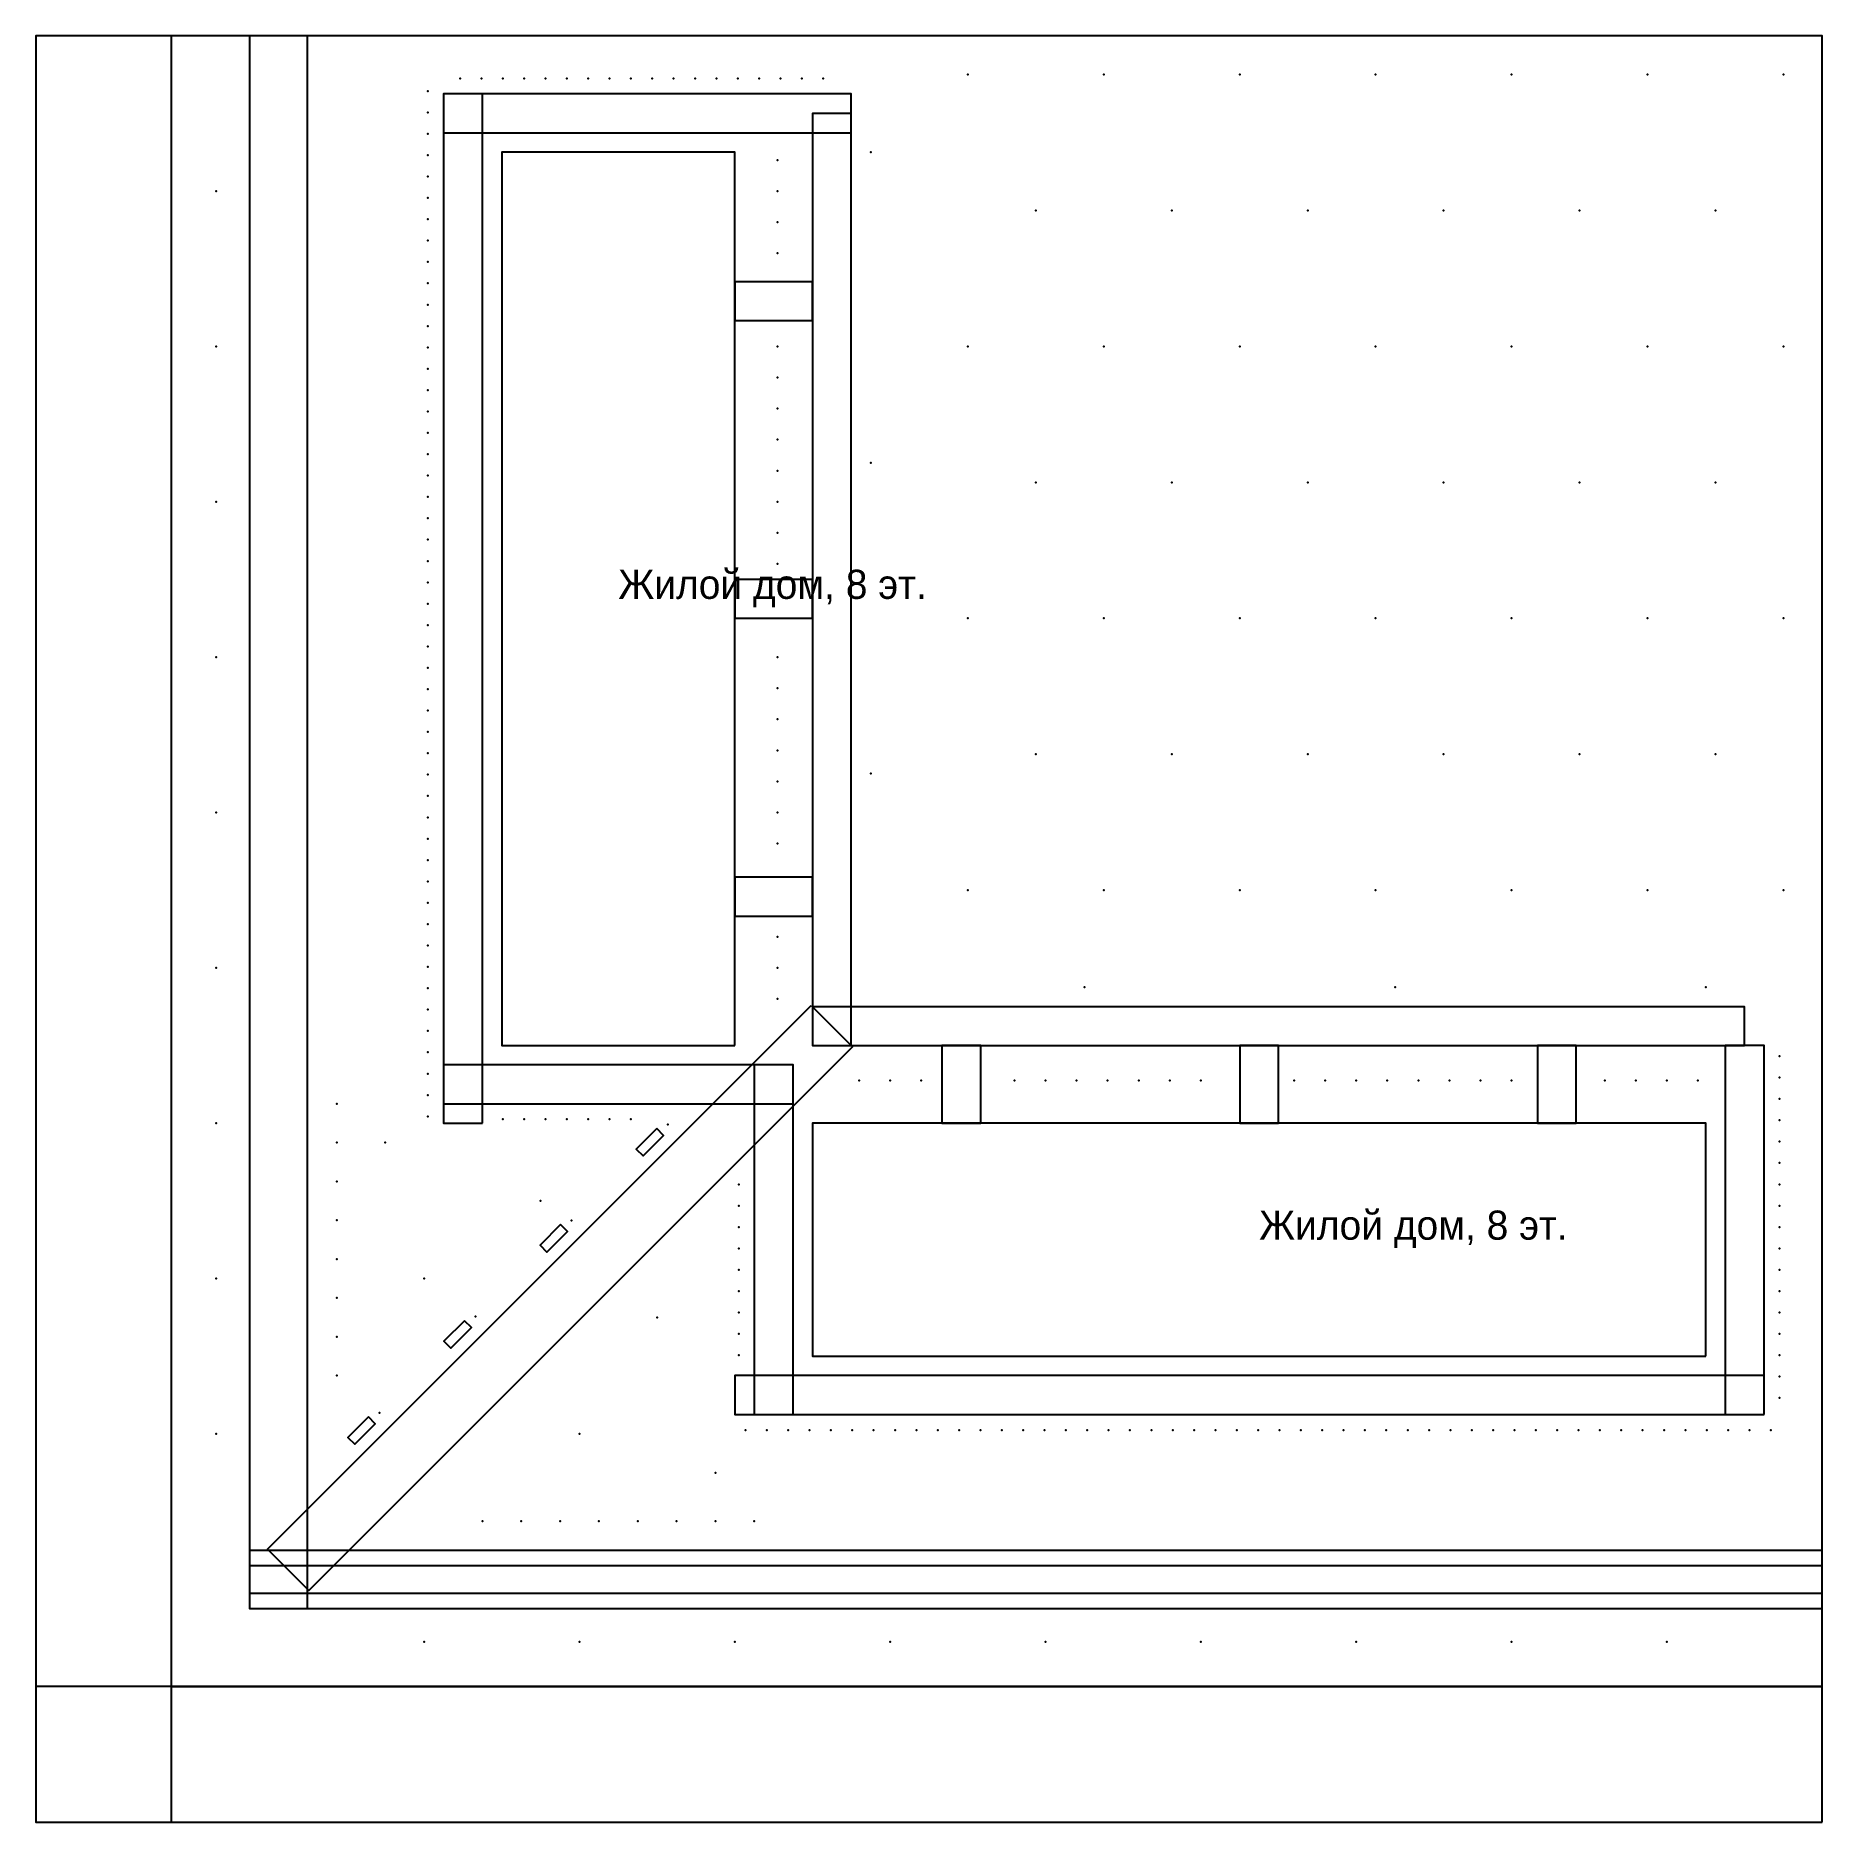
# Model space of a CAD drawing. Header units: metres. Extents: x 0 to 92, y 0 to 92.
import ezdxf

# ---------------------------------------------------------------- set-up
doc = ezdxf.new("R2010")
doc.units = ezdxf.units.M
for name, color, linetype in [('BENCH', 30, 'Continuous'), ('BUILDINGS_FOOTPRINT', 1, 'Continuous'), ('CURB', 9, 'Continuous'), ('ENTRANCE', 2, 'Continuous'), ('GRASS', 84, 'Continuous'), ('LABELS', 7, 'Continuous'), ('LAMPS', 2, 'Continuous'), ('PATH_AROUND_A_E', 9, 'Continuous'), ('PATH_AROUND_A_S', 9, 'Continuous'), ('PATH_AROUND_A_W', 9, 'Continuous'), ('PATH_AROUND_B_N', 9, 'Continuous'), ('PATH_AROUND_B_S', 9, 'Continuous'), ('PATH_AROUND_B_W', 9, 'Continuous'), ('PATH_DIAGONAL', 9, 'Continuous'), ('PATH_ENTRANCE_10', 9, 'Continuous'), ('PATH_ENTRANCE_11', 9, 'Continuous'), ('PATH_ENTRANCE_12', 9, 'Continuous'), ('PATH_ENTRANCE_6', 9, 'Continuous'), ('PATH_ENTRANCE_7', 9, 'Continuous'), ('PATH_ENTRANCE_8', 9, 'Continuous'), ('PATH_SIDEWALK_S', 9, 'Continuous'), ('PATH_SIDEWALK_W', 9, 'Continuous'), ('PATH_YARD_A', 9, 'Continuous'), ('PATH_YARD_B', 9, 'Continuous'), ('ROAD_S', 9, 'Continuous'), ('ROAD_W', 9, 'Continuous'), ('TERRITORY_BOUNDARY', 8, 'Continuous'), ('URN', 2, 'Continuous'), ('WATER_SUPPLY_S', 9, 'Continuous'), ('ЕЛЬ КОЛЮЧАЯ', 3, 'Continuous'), ('КЛЕН ОСТРОЛИСТНЫЙ', 3, 'Continuous'), ('ЛИПА МЕЛКОЛИСТНАЯ', 3, 'Continuous'), ('СПИРЕЯ ВАНГУТТА', 3, 'Continuous'), ('СПИРЕЯ СЕРАЯ', 3, 'Continuous'), ('СПИРЕЯ ЯПОНСКАЯ', 3, 'Continuous'), ('ЧЕРЕМУХА МААКА', 3, 'Continuous'), ('ЯБЛОНЯ НЕДЗВЕДЦКОГО', 3, 'Continuous')]:
    doc.layers.add(name, color=color, linetype=linetype)

# ---------------------------------------------------------------- blocks, each defined once
blk = doc.blocks.new('BENCH_BLOCK')
blk.add_lwpolyline([(-0.75, -0.25), (0.75, -0.25), (0.75, 0.25), (-0.75, 0.25)], close=True)

msp = doc.modelspace()

# ---------------------------------------------------------------- linework, layer by layer
at = {"layer": 'BUILDINGS_FOOTPRINT'}
for points in [[(36, 40), (36, 86), (24, 86), (24, 40)], [(86, 24), (86, 36), (40, 36), (40, 24)]]:
    msp.add_lwpolyline(points, close=True, dxfattribs=at)
at = {"layer": 'CURB'}
for points in [[(7, 7), (7, 92)], [(7, 7), (92, 7)]]:
    msp.add_lwpolyline(points, dxfattribs=at)
at = {"layer": 'ENTRANCE'}
for p in [(36, 78.333), (36, 63), (36, 47.667), (47.667, 36), (63, 36), (78.333, 36)]:
    msp.add_point(p, dxfattribs=at)
at = {"layer": 'GRASS'}
msp.add_lwpolyline([(92, 0), (92, 92), (0, 92), (0, 0)], close=True, dxfattribs=at)
at = {"layer": 'LAMPS'}
for p in [(43, 86), (43, 70), (43, 54), (54, 43), (70, 43), (86, 43)]:
    msp.add_point(p, dxfattribs=at)
at = {"layer": 'PATH_AROUND_A_E'}
msp.add_lwpolyline([(89, 21), (89, 40), (87, 40), (87, 21)], close=True, dxfattribs=at)
at = {"layer": 'PATH_AROUND_A_S'}
msp.add_lwpolyline([(89, 21), (89, 23), (36, 23), (36, 21)], close=True, dxfattribs=at)
at = {"layer": 'PATH_AROUND_A_W'}
msp.add_lwpolyline([(39, 21), (39, 39), (37, 39), (37, 21)], close=True, dxfattribs=at)
at = {"layer": 'PATH_AROUND_B_N'}
msp.add_lwpolyline([(42, 87), (42, 89), (21, 89), (21, 87)], close=True, dxfattribs=at)
at = {"layer": 'PATH_AROUND_B_S'}
msp.add_lwpolyline([(39, 37), (39, 39), (21, 39), (21, 37)], close=True, dxfattribs=at)
at = {"layer": 'PATH_AROUND_B_W'}
msp.add_lwpolyline([(23, 36), (23, 89), (21, 89), (21, 36)], close=True, dxfattribs=at)
at = {"layer": 'PATH_DIAGONAL'}
msp.add_lwpolyline([(39.939, 42.061), (42.061, 39.939), (14.061, 11.939), (11.939, 14.061)], close=True, dxfattribs=at)
at = {"layer": 'PATH_ENTRANCE_10'}
msp.add_lwpolyline([(40, 46.667), (40, 48.667), (36, 48.667), (36, 46.667)], close=True, dxfattribs=at)
at = {"layer": 'PATH_ENTRANCE_11'}
msp.add_lwpolyline([(40, 62), (40, 64), (36, 64), (36, 62)], close=True, dxfattribs=at)
at = {"layer": 'PATH_ENTRANCE_12'}
msp.add_lwpolyline([(40, 77.333), (40, 79.333), (36, 79.333), (36, 77.333)], close=True, dxfattribs=at)
at = {"layer": 'PATH_ENTRANCE_6'}
msp.add_lwpolyline([(48.667, 36), (48.667, 40), (46.667, 40), (46.667, 36)], close=True, dxfattribs=at)
at = {"layer": 'PATH_ENTRANCE_7'}
msp.add_lwpolyline([(64, 36), (64, 40), (62, 40), (62, 36)], close=True, dxfattribs=at)
at = {"layer": 'PATH_ENTRANCE_8'}
msp.add_lwpolyline([(79.333, 36), (79.333, 40), (77.333, 40), (77.333, 36)], close=True, dxfattribs=at)
at = {"layer": 'PATH_SIDEWALK_S'}
msp.add_lwpolyline([(92, 11), (92, 14), (11, 14), (11, 11)], close=True, dxfattribs=at)
at = {"layer": 'PATH_SIDEWALK_W'}
msp.add_lwpolyline([(14, 11), (14, 92), (11, 92), (11, 11)], close=True, dxfattribs=at)
at = {"layer": 'PATH_YARD_A'}
msp.add_lwpolyline([(88, 40), (88, 42), (40, 42), (40, 40)], close=True, dxfattribs=at)
at = {"layer": 'PATH_YARD_B'}
msp.add_lwpolyline([(42, 40), (42, 88), (40, 88), (40, 40)], close=True, dxfattribs=at)
at = {"layer": 'ROAD_S'}
msp.add_lwpolyline([(92, 0), (92, 7), (0, 7), (0, 0)], close=True, dxfattribs=at)
at = {"layer": 'ROAD_W'}
msp.add_lwpolyline([(7, 0), (7, 92), (0, 92), (0, 0)], close=True, dxfattribs=at)
at = {"layer": 'TERRITORY_BOUNDARY'}
msp.add_lwpolyline([(92, 0), (92, 92), (0, 92), (0, 0)], close=True, dxfattribs=at)
at = {"layer": 'URN'}
for p in [(32.546, 35.94), (27.597, 30.991), (22.647, 26.041), (17.697, 21.091)]:
    msp.add_point(p, dxfattribs=at)
at = {"layer": 'WATER_SUPPLY_S'}
msp.add_lwpolyline([(92, 11.8), (92, 13.2), (11, 13.2), (11, 11.8)], close=True, dxfattribs=at)
at = {"layer": 'ЕЛЬ КОЛЮЧАЯ'}
for p in [(55, 90), (76, 90), (65.5, 83), (86.5, 83), (48, 76), (69, 76), (90, 76), (58.5, 69), (79.5, 69), (62, 62), (83, 62), (51.5, 55), (72.5, 55), (55, 48), (76, 48)]:
    msp.add_point(p, dxfattribs=at)
at = {"layer": 'КЛЕН ОСТРОЛИСТНЫЙ'}
for p in [(62, 90), (83, 90), (51.5, 83), (72.5, 83), (55, 76), (76, 76), (65.5, 69), (86.5, 69), (48, 62), (69, 62), (90, 62), (58.5, 55), (79.5, 55), (62, 48), (83, 48)]:
    msp.add_point(p, dxfattribs=at)
at = {"layer": 'ЛИПА МЕЛКОЛИСТНАЯ'}
for p in [(48, 90), (69, 90), (90, 90), (9.3, 84), (58.5, 83), (79.5, 83), (9.3, 76), (62, 76), (83, 76), (51.5, 69), (72.5, 69), (9.3, 68), (55, 62), (76, 62), (9.3, 60), (65.5, 55), (86.5, 55), (9.3, 52), (48, 48), (69, 48), (90, 48), (9.3, 44), (9.3, 36), (9.3, 28), (9.3, 20), (20, 9.3), (28, 9.3), (36, 9.3), (44, 9.3), (52, 9.3), (60, 9.3), (68, 9.3), (76, 9.3), (84, 9.3)]:
    msp.add_point(p, dxfattribs=at)
at = {"layer": 'СПИРЕЯ ВАНГУТТА'}
for p in [(15.5, 37), (15.5, 35), (15.5, 33), (15.5, 31), (15.5, 29), (15.5, 27), (15.5, 25), (15.5, 23), (23, 15.5), (25, 15.5), (27, 15.5), (29, 15.5), (31, 15.5), (33, 15.5), (35, 15.5), (37, 15.5)]:
    msp.add_point(p, dxfattribs=at)
at = {"layer": 'СПИРЕЯ СЕРАЯ'}
for p in [(21.85, 89.8), (22.95, 89.8), (24.05, 89.8), (25.15, 89.8), (26.25, 89.8), (27.35, 89.8), (28.45, 89.8), (29.55, 89.8), (30.65, 89.8), (31.75, 89.8), (32.85, 89.8), (33.95, 89.8), (35.05, 89.8), (36.15, 89.8), (37.25, 89.8), (38.35, 89.8), (39.45, 89.8), (40.55, 89.8), (20.2, 89.15), (20.2, 88.05), (20.2, 86.95), (20.2, 85.85), (20.2, 84.75), (20.2, 83.65), (20.2, 82.55), (20.2, 81.45), (20.2, 80.35), (20.2, 79.25), (20.2, 78.15), (20.2, 77.05), (20.2, 75.95), (20.2, 74.85), (20.2, 73.75), (20.2, 72.65), (20.2, 71.55), (20.2, 70.45), (20.2, 69.35), (20.2, 68.25), (20.2, 67.15), (20.2, 66.05), (20.2, 64.95), (20.2, 63.85), (20.2, 62.75), (20.2, 61.65), (20.2, 60.55), (20.2, 59.45), (20.2, 58.35), (20.2, 57.25), (20.2, 56.15), (20.2, 55.05), (20.2, 53.95), (20.2, 52.85), (20.2, 51.75), (20.2, 50.65), (20.2, 49.55), (20.2, 48.45), (20.2, 47.35), (20.2, 46.25), (20.2, 45.15), (20.2, 44.05), (20.2, 42.95), (20.2, 41.85), (20.2, 40.75), (20.2, 39.65), (89.8, 39.45), (20.2, 38.55), (89.8, 38.35), (20.2, 37.45), (89.8, 37.25), (20.2, 36.35), (24.05, 36.2), (25.15, 36.2), (26.25, 36.2), (27.35, 36.2), (28.45, 36.2), (29.55, 36.2), (30.65, 36.2), (89.8, 36.15), (89.8, 35.05), (89.8, 33.95), (36.2, 32.85), (89.8, 32.85), (36.2, 31.75), (89.8, 31.75), (36.2, 30.65), (89.8, 30.65), (36.2, 29.55), (89.8, 29.55), (36.2, 28.45), (89.8, 28.45), (36.2, 27.35), (89.8, 27.35), (36.2, 26.25), (89.8, 26.25), (36.2, 25.15), (89.8, 25.15), (36.2, 24.05), (89.8, 24.05), (89.8, 22.95), (89.8, 21.85), (36.55, 20.2), (37.65, 20.2), (38.75, 20.2), (39.85, 20.2), (40.95, 20.2), (42.05, 20.2), (43.15, 20.2), (44.25, 20.2), (45.35, 20.2), (46.45, 20.2), (47.55, 20.2), (48.65, 20.2), (49.75, 20.2), (50.85, 20.2), (51.95, 20.2), (53.05, 20.2), (54.15, 20.2), (55.25, 20.2), (56.35, 20.2), (57.45, 20.2), (58.55, 20.2), (59.65, 20.2), (60.75, 20.2), (61.85, 20.2), (62.95, 20.2), (64.05, 20.2), (65.15, 20.2), (66.25, 20.2), (67.35, 20.2), (68.45, 20.2), (69.55, 20.2), (70.65, 20.2), (71.75, 20.2), (72.85, 20.2), (73.95, 20.2), (75.05, 20.2), (76.15, 20.2), (77.25, 20.2), (78.35, 20.2), (79.45, 20.2), (80.55, 20.2), (81.65, 20.2), (82.75, 20.2), (83.85, 20.2), (84.95, 20.2), (86.05, 20.2), (87.15, 20.2), (88.25, 20.2), (89.35, 20.2)]:
    msp.add_point(p, dxfattribs=at)
at = {"layer": 'СПИРЕЯ ЯПОНСКАЯ'}
for p in [(38.2, 85.6), (38.2, 84), (38.2, 82.4), (38.2, 80.8), (38.2, 76), (38.2, 74.4), (38.2, 72.8), (38.2, 71.2), (38.2, 69.6), (38.2, 68), (38.2, 66.4), (38.2, 64.8), (38.2, 60), (38.2, 58.4), (38.2, 56.8), (38.2, 55.2), (38.2, 53.6), (38.2, 52), (38.2, 50.4), (38.2, 45.6), (38.2, 44), (38.2, 42.4), (42.4, 38.2), (44, 38.2), (45.6, 38.2), (50.4, 38.2), (52, 38.2), (53.6, 38.2), (55.2, 38.2), (56.8, 38.2), (58.4, 38.2), (60, 38.2), (64.8, 38.2), (66.4, 38.2), (68, 38.2), (69.6, 38.2), (71.2, 38.2), (72.8, 38.2), (74.4, 38.2), (76, 38.2), (80.8, 38.2), (82.4, 38.2), (84, 38.2), (85.6, 38.2)]:
    msp.add_point(p, dxfattribs=at)
at = {"layer": 'ЧЕРЕМУХА МААКА'}
for p in [(26, 32), (20, 28), (32, 26), (28, 20)]:
    msp.add_point(p, dxfattribs=at)
at = {"layer": 'ЯБЛОНЯ НЕДЗВЕДЦКОГО'}
for p in [(18, 35), (35, 18)]:
    msp.add_point(p, dxfattribs=at)

# ---------------------------------------------------------------- block references
at = {"layer": 'BENCH', "rotation": 225}
for p in [(31.627, 35.021), (26.677, 30.071), (21.728, 25.122), (16.778, 20.172)]:
    msp.add_blockref('BENCH_BLOCK', p, dxfattribs=at)

# ---------------------------------------------------------------- texts
at = {"layer": 'LABELS'}
for p in [(30, 63), (63, 30)]:
    msp.add_text('Жилой дом, 8 эт.', height=1.5, dxfattribs=at).set_placement(p)

doc.saveas('drawing.dxf')
